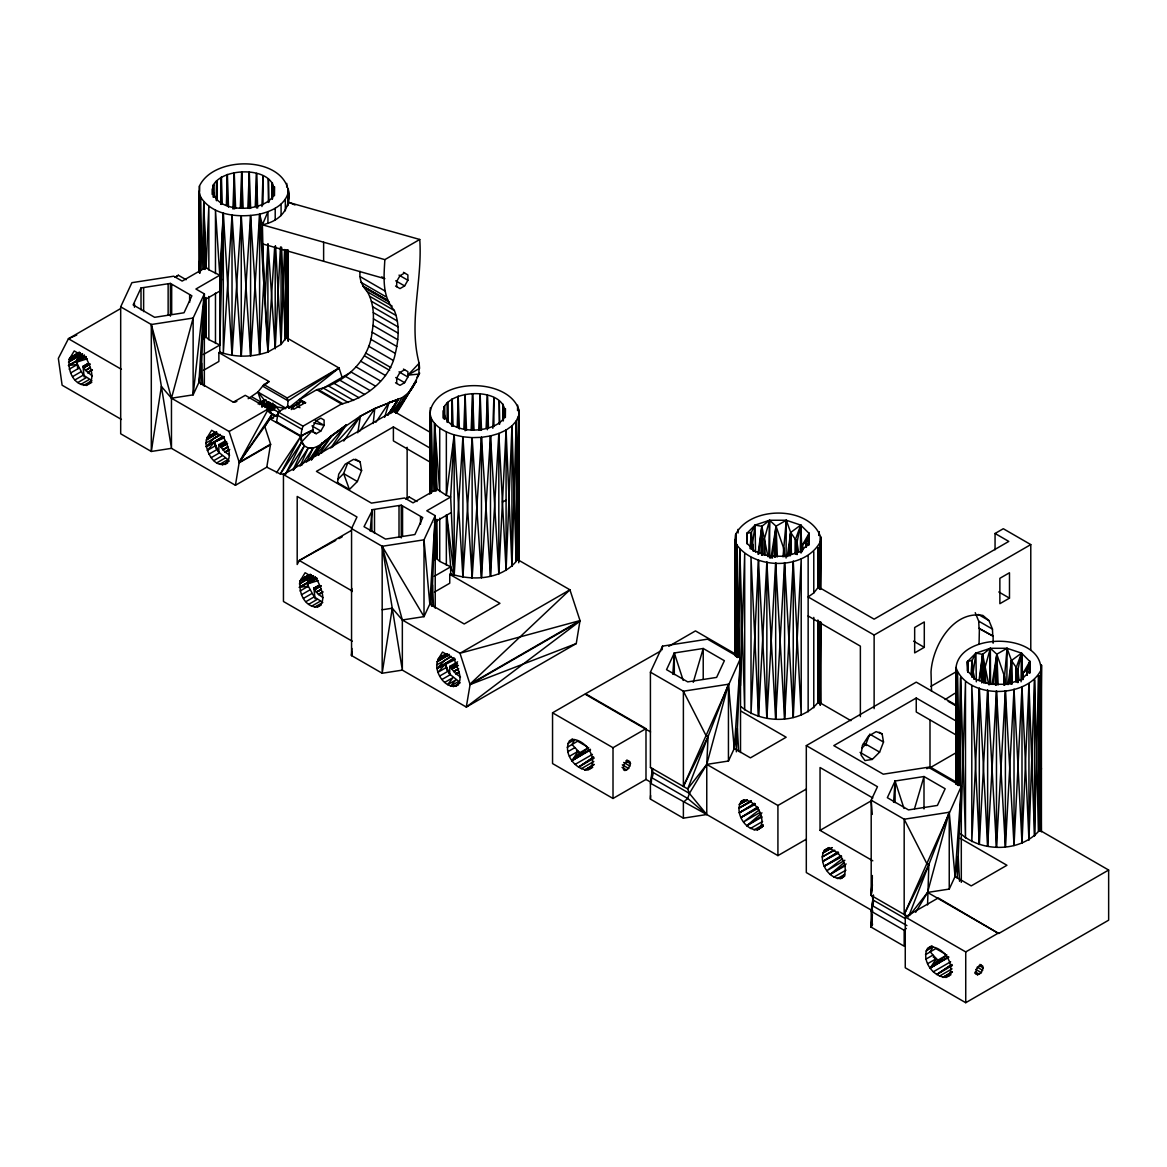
<?xml version="1.0" encoding="UTF-8"?>
<svg xmlns="http://www.w3.org/2000/svg" width="1167" height="1167" viewBox="0 0 1167 1167"><rect width="100%" height="100%" fill="white"/><g stroke="black" fill="none" stroke-linecap="round" stroke-linejoin="round"><path stroke-width="1.5" d="M141.017 287.943L133.155 304.908L154.642 317.322L184.021 312.771L191.884 295.82L170.382 283.406L141.017 287.943L141.017 309.795M288.132 341.056L287.738 250.059M371.894 511.234L371.894 509.731L401.258 505.18L422.76 517.594L414.898 534.544L385.518 539.096L364.031 526.682L371.894 511.234L370.172 531.145M1029.878 671.113L1029.878 661.47L1021.519 653.126L1007.063 648.298L990.345 648.298L975.904 653.112L967.545 661.47L967.545 671.113L975.904 679.457L990.36 684.285L1007.063 684.285L1021.519 679.457L1029.878 671.113L1029.746 673.213L1029.878 661.47L1023.182 672.965L1022.773 679.763L1021.519 653.126L1011.468 660.522L1008.025 684.65M518.731 562.8L519.111 410.507C509.454 376.956 435.233 376.897 429.835 413.206L429.835 494.137M735.341 654.454L735.691 534.384C750.06 505.719 809.562 505.399 820.62 536.951L820.62 589.423M820.328 704.372L820.197 623.382M820.255 704.649L820.43 622.624M820.503 587.993L820.62 536.951L818.446 587.03L813.778 592.938L808.148 596.95L874.127 635.038L1030.782 544.595L1030.782 649.771M956.123 784.297L956.356 703.643M1041.11 830.641L1040.935 670.15C1041.883 632.237 959.974 631.887 956.006 667.582L956.006 783.786M1041.037 830.86L1041.416 665L1040.38 812.29M1040.38 679.544L1041.314 831.779M198.959 272.363L199.455 186.049C215.209 152.366 297.031 156.232 288.234 203.233L288.234 188.733C291.342 208.032 281.087 220.884 262.4 224.808L263.771 283.085L265.172 297.935L267.856 244.02L267.943 352.011C252.524 357.306 235.165 357.685 219.79 352.04L218.871 352.58L218.871 361.464L203.569 370.304M430.331 407.823L430.39 411.382M960.616 833.632C981.418 852.26 1019.52 852.406 1038.63 831.283L1038.936 752.54M288.161 203.204L288.234 188.733L287.738 205.567L288.234 188.733L288.132 203.248M287.986 286.63L287.899 302.909L287.797 250.103M809.096 543.063L800.737 551.422L786.281 556.236L769.564 556.236L755.107 551.422L746.763 543.063L746.763 533.421L751.315 532.415L751.212 548.636L751.315 532.415L755.107 525.077L769.564 520.249L786.281 520.249L800.737 525.077L809.096 533.421L809.096 543.063L807.564 545.704M786.062 558.03L786.281 520.249L776.04 526.157L770.949 558.118M820.299 588.81L820.62 536.951L820.27 587.249L819.832 564.011M967.545 671.113L967.545 661.47L972.096 660.449L971.994 676.685L972.096 660.449L975.904 653.112L982.629 654.381L990.345 648.298L996.822 654.206L1004.306 675.897L1005.56 684.577M1006.858 684.27L1007.063 648.298L996.822 654.206L992.023 684.387M213.532 184.678L213.444 197.296L213.532 184.678C224.735 165.714 280.036 166.604 273.661 195.487C262.473 214.451 207.157 213.546 213.532 184.678L213.751 197.223M287.666 261.32L287.753 250.424M444.321 419.07L444.408 406.452C455.611 387.488 510.913 388.392 504.538 417.261C493.349 436.225 438.033 435.32 444.408 406.452L444.627 418.997M518.731 459.506L519.111 410.507L516.208 561.385C500.628 579.78 472.139 581.078 450.666 573.814L449.747 574.354L449.747 583.237L434.445 592.077M761.613 555.2L761.832 526.332L769.564 520.249L776.04 526.157L783.524 547.848L784.764 556.542M819.817 651.915L820.022 623.178M982.41 681.44L982.629 654.381L988.741 684.723M1039.637 831.24L1040.935 670.15C1026.581 698.814 967.064 699.135 956.006 667.582L956.356 779.016M1040.089 750.045L1040.512 722.636L1040.512 825.784L1038.63 831.283L1034.56 679.734L1028.944 839.89L1022 686.984L1014.021 845.477L1005.4 690.674L996.472 847.082L987.632 690.135L979.303 844.427L971.805 685.467L971.805 841.611L979.303 688.282L987.632 846.279L996.472 690.937L1005.4 846.819L1014.021 689.332L1022 843.128L1028.944 683.745L1034.56 835.878L1038.63 675.139L1040.556 831.21M1040.789 830.816L1040.716 765.596M735.589 656.117L736.625 544.639L735.225 539.533L735.691 534.384L735.808 541.576M796.973 554.398L797.09 541.867L800.737 525.077L790.686 532.473L787.244 556.601M956.371 784.151L957.407 672.673L959.653 785.347M1017.755 682.447L1017.887 669.902L1021.519 653.126L1021.811 679.354M199.586 273.107L200.418 196.756L198.959 191.432L199.003 206.019M430.492 493.116L431.294 418.545L429.835 413.206L430.04 469.717M808.964 545.164L809.096 533.421L802.4 544.931L801.992 551.728L800.737 525.077L795.456 539.475L795.179 553.917M819.642 589.32L820.153 542.115C804.661 570.211 754.772 569.992 736.625 544.639L736.625 657.211M1041.052 823.581L1040.935 670.15L1039.228 829.956L1108.65 870.042L1108.65 920.179L965.736 1002.701L905.256 967.779L905.256 916.999L938.239 897.963L998.719 933.512L1108.65 870.042M274.464 195.75L274.566 186.808M287.418 250.117L286.28 337.555L281.087 344.411L267.943 352.011L259.614 214.174C270.89 211.402 283.639 205.946 287.738 194.116M505.34 417.538L505.442 408.581M737.996 529.395L738.098 533.013M216.333 200.476L216.654 180.681L217.15 200.447M447.209 422.25L447.53 402.455L448.026 422.235M800.329 551.962L800.737 525.077L801.043 553.07M806.193 546.9L806.28 541.488L809.096 533.421L808.877 544.245M819.161 535.449L819.219 531.86L819.292 535.434M741.045 706.677C762.139 724.196 800.898 724.401 818.446 701.921L819.307 622.011M1021.081 681.805L1021.519 653.126L1016.238 667.509L1015.976 681.966M1026.975 674.949L1027.062 669.522L1029.878 661.47L1029.659 672.28M1040.089 775.121L1039.228 829.956L1038.63 675.139L1038.63 831.283M204.458 300.24L203.831 338.445L203.773 300.182M286.703 187.041L286.776 183.394M434.707 560.218L435.364 520.19M517.55 410.624L517.652 405.182M751.008 548.811L751.315 532.415L753.167 551.072M971.79 676.86L972.096 660.449L973.949 679.106M271.969 198.769L272.305 182.621L272.495 198.842M281.597 247.302L285.332 339.612L287.213 249.767M502.846 420.558L503.181 404.395L503.371 420.616M737.544 657.532L739.82 549.453L744.692 709.93L744.692 553.785L740.462 685.715M790.205 555.798L790.686 532.473L786.281 520.249L782.999 556.878M808.862 544.128L809.096 533.421L806.353 544.42L806.28 541.488L802.4 544.931L802.4 550.386M958.326 785.581L960.616 677.487L965.488 837.964L965.488 681.82L961.01 820.984M1010.987 683.847L1011.468 660.522L1007.063 648.298L1003.795 684.927M1029.644 672.163L1029.878 661.47L1027.15 672.455L1027.062 669.522L1023.182 672.965L1023.182 678.421M768.747 556.586L769.564 520.249L764.385 538.95L764.589 555.142M819.963 704.547L820.576 622.142M989.543 684.635L990.345 648.298L985.167 666.999L985.371 683.176M220.694 204.152L221.336 177.224L222.197 204.298M451.571 425.926L452.212 399.012L453.073 426.086M219.79 352.04L219.79 275.222L208.849 269.796L206.048 267.301L203.773 201.803L202.095 269.417L200.418 196.756C212.525 215.953 239.25 217.952 259.614 214.174L262.4 224.808L384.847 259.628L419.755 239.483C422.644 280.78 408.275 322.209 419.128 363.258L407.881 375.147L418.895 374.067L419.128 363.258L419.58 368.334L407.881 375.147M203.379 354.535L219.79 345.053L223.305 213.08L232.029 355.293L241.263 215.851L250.584 355.847L259.614 214.174L262.4 243.859L267.943 352.011L274.639 247.667M818.928 588.299L820.153 542.115L820.255 588.795M506.084 570.386L506.084 430.098L498.82 433.497L506.084 570.386L511.963 425.911L516.208 561.385L517.156 559.329L517.419 488.637L516.208 421.112L511.963 425.911L506.084 430.098L511.963 566.199L516.208 421.112L518.615 415.89L519.009 561.021M775.165 557.097L776.04 526.157L772.408 558.118M995.947 685.131L996.822 654.206L993.394 684.387M226.354 205.494L227.317 174.525L228.513 207.172M457.231 427.268L458.193 396.299L459.39 428.945M761.03 553.1L761.832 526.332L755.107 525.077L746.763 533.421L746.763 543.063M981.753 682.928L982.629 654.381L978.996 680.507M261.948 206.53L263.013 175.765L263.013 204.779M492.824 428.304L493.889 397.553L493.889 426.568M232.919 208.995L234.231 172.716L235.646 208.499M463.868 428.96L465.108 394.504L466.523 430.287M275.616 246.106L281.087 344.411L284.602 249.519M200.812 384.497L204.342 293.894L195.91 289.022L219.79 275.222L223.305 213.08L223.305 353.353L232.029 215.005L241.263 356.139L250.584 215.574L259.614 354.447L263.771 283.085M240.285 208.018L241.7 171.928L243.13 207.916M255.267 206.238L256.521 173.504L257.688 208.047M431.688 606.286L435.218 515.668L426.786 510.796L450.666 497.011L454.182 434.853C445.152 431.98 435.875 427.268 431.294 418.545L431.294 493.233M471.162 429.792L472.577 393.717L474.006 429.689M486.143 428.012L487.398 395.277L488.492 427.997M247.842 208.076L249.271 172.205L250.642 208.382M478.718 429.85L480.148 393.979L481.519 430.156M789.753 555.725L790.686 532.473L797.09 541.867L798.199 552.385M1010.549 683.76L1011.468 660.522L1017.887 669.902L1018.995 680.419M808.629 544.347L809.096 533.421M1029.411 672.382L1029.878 661.47M518.615 560.977L518.615 415.89L517.156 559.329L569.934 589.802L580.014 620.581L576.25 643.586L466.304 707.056L402.338 670.121L382.178 673.242L351.559 655.562L351.865 648.444M736.348 751.84L740.52 658.217L707.538 639.166L662.491 646.139L650.413 672.163L650.413 767.405L687.684 788.921L689.42 793.414L706.764 814.522L777.922 855.615L806.193 839.292M957.217 878.08L961.302 786.252L928.334 767.215L883.273 774.188L833.792 745.625L916.255 698.012L956.196 721.075M203.379 300.575L219.79 291.094L223.305 213.08M774.64 557.038L776.04 526.157L777.368 556.878M995.436 685.087L996.822 654.206L998.15 684.912M652.193 770.497L650.413 783.217L650.413 799.103L683.381 818.155L706.764 814.522L706.764 764.385L708.063 736.581L705.918 735.341L683.381 691.2L650.413 672.163M927.561 904.965L928.844 864.616L926.7 863.376L904.177 819.234L871.195 800.197L877.467 786.704L806.309 745.625L806.309 872.566L872.828 910.975M758.506 560.233L751.008 713.577L751.008 557.432L758.506 716.378L766.85 562.086L775.676 719.047L784.603 562.625L793.239 717.442L801.204 558.949L801.204 715.094L793.239 561.298L784.603 718.77L775.676 562.902L766.85 718.23L758.506 560.233L758.506 716.378M498.82 573.785L498.82 433.497L490.49 435.947L498.82 573.785L506.084 430.098M268.06 243.991L275.208 348.612L280.445 247.098M650.413 799.103L650.602 795.515M651.274 782.969L652.032 771.825L651.565 768.061L650.413 767.405M872.347 875.513L871.195 895.439L906.905 916.051M490.49 576.235L490.49 435.947L481.46 437.348L490.49 576.235L498.82 433.497M352.274 641.223L283.45 601.486L283.45 474.531L356.971 516.981L351.559 528.607L382.178 546.287L424.015 616.628L429.821 604.112L435.218 515.668L424.015 539.825L424.015 616.628L402.338 619.983L392.258 608.211L382.178 609.772M299.525 399.639L305.594 402.775L299.525 399.639L316.753 389.69C343.813 383.491 369.326 360.997 372.083 332.187C374.33 318.737 374.344 303.989 367.401 291.823C362.324 286.192 358.94 279.278 360.107 271.371M301.597 465.385L313.135 448.07L308.263 448.011L304.339 445.882C300.05 440.236 300.561 432.476 303.012 426.174L341.479 403.972C365.986 398.21 390.347 379.085 395.321 353.426C398.676 339.437 399.843 324.178 394.388 310.553C381.901 296.389 383.826 277.688 384.847 259.628M446.786 514.807L454.182 575.127L462.905 436.779L454.182 434.853L446.348 495.392L450.666 497.011L454.182 575.127L450.666 566.826L446.625 514.837M481.46 577.621L481.46 437.348L472.139 437.64L462.905 577.067L462.905 436.779L472.139 437.64L481.46 577.621L490.49 435.947M462.905 436.779L472.139 577.913L481.46 437.348M872.376 877.555L871.195 895.439L872.347 896.11L872.814 899.859L871.195 927.152L904.177 946.189L904.177 930.289L906.321 928.392M741.045 711.184L786.164 737.238L750.439 757.864L734.262 748.514L740.52 658.217L683.381 786.441L683.381 691.2L728.441 684.227L734.262 748.514L728.441 761.03L706.764 764.385L687.684 788.921L728.441 684.227L728.441 761.03M909.531 915.599L927.561 892.434L949.238 889.079L955.044 876.563L961.302 786.252L904.177 914.476L908.466 916.956M672.805 674.322L674.307 652.966L703.22 648.487L724.371 660.712L716.626 677.4L687.713 681.878L666.547 669.654L674.307 652.966L683.191 680.405M893.586 802.356L895.089 781L924.001 776.536L945.153 788.746L937.407 805.434L908.495 809.913L887.343 797.703L895.089 781L903.987 808.439M750.045 548.621L751.315 532.415M970.973 674.862L972.096 660.449M652.236 775.982L652.791 768.878M351.559 528.607L351.559 655.562L351.85 651.959M662.185 649.698L662.491 646.139M351.559 655.562L351.865 652.032M872.274 914.68L871.195 927.152L872.595 924.147M873.047 905.767L873.514 900.428M351.559 592.092L351.88 588.489M820.27 695.532L820.503 621.865M1041.052 720.433L1041.285 717.851M820.153 645.249L819.92 637.547M1040.935 773.298L1041.416 768.134M788.513 555.755L790.686 532.473L791.459 554.092M905.534 918.75L872.814 899.859L873.149 896.256M872.814 899.859L873.149 896.329M1009.295 683.789L1011.468 660.522L1012.3 683.935M287.461 407.371L288.103 400.821L287.17 397.976L263.902 384.556L257.907 392.039L248.177 398.691M652.674 776.128L653.024 772.598M872.42 914.782L871.195 927.152L871.195 911.252L873.441 894.972L872.347 905.636L906.905 925.577M373.192 423.519L374.782 408.552L402.294 397.582L392.345 412.505M758.696 554.237L761.832 526.332L767.959 556.688M872.405 884.717L871.195 895.439L871.195 800.197L872.289 814.42M979.682 680.536L982.629 654.381L983.839 683.162M205.8 443.11L207.245 437.435L211.65 430.287L223.335 437.042C242.109 469.382 210.833 475.232 205.8 443.11L220.286 434.751M458.558 684.737C443.095 693.534 425.707 658.932 445.984 654.308M276.448 422.483L278.286 411.907L288.38 406.072L293.88 409.238L305.025 402.805M757.966 554.208L761.832 526.332L763.058 555.127M337.482 482.934L338.707 474.225L345.184 464.189L353.645 459.317L360.122 461.855L361.595 470.622L357.365 481.519L349.414 489.454L337.205 482.409M449.747 574.354L499.957 603.339L464.218 623.98L429.821 604.112L432.519 584.959L433.541 606.577M219.79 291.094L221.555 279.059M592.734 767.332L588.11 770.001C574.981 769.957 562.64 752.803 569.423 740.826L572.311 739.149M950.974 974.708L946.32 977.392C933.192 977.348 920.865 960.193 927.634 948.217L931.981 945.708M761.788 827.286L757.31 829.868C744.736 830.029 734.554 812.407 740.987 801.598L744.123 799.789M357.788 432.797L360.413 416.123L374.782 408.552L398.326 399.143L390.755 413.556M392.258 608.211L382.178 673.242L382.178 546.287L424.015 539.825L429.821 604.112M734.262 748.514L737.384 728.441L738.667 751.475M960.281 838.329L1006.946 865.272L971.221 885.899L955.044 876.563L958.18 856.476L959.551 881.289M235.428 485.282L239.206 462.278L229.126 431.498L171.461 398.21L161.382 386.437L151.302 451.469L171.461 448.347L235.428 485.282L266.791 467.179L270.569 444.175L264.865 426.757L271.926 414.373L268.527 408.742L245.26 395.321L233.342 402.192L198.944 382.338L204.342 293.894L193.138 318.037L171.461 398.21L171.461 448.347L151.302 324.514L120.682 306.833L131.9 282.677L173.723 276.214L182.169 281.087L206.048 267.301L208.849 206.326L208.849 269.796M850.918 720.666L818.446 701.921L819.307 647.087L819.774 703.161M628.605 761.015L624.899 763.16L623.543 765.508L623.543 769.797L624.899 770.585L628.605 768.44L630.472 763.656L629.961 761.803L626.825 759.98M974.868 973.205L977.61 974.795L981.33 972.651L983.183 967.866L982.687 966.013L979.93 964.423M79.969 352.974L69.203 359.261C65.994 391.995 106.737 395.613 85.906 357.7L74.221 350.946L69.203 359.261L80.129 353.207M310.845 574.747L300.079 581.049C296.87 613.784 337.613 617.387 316.782 579.474L305.098 572.734L300.079 581.049L311.005 574.981M683.381 818.155L683.381 802.254L687.684 798.447L689.42 793.414L706.764 764.385L728.441 684.227M915.687 912.288L927.561 892.434L949.238 812.261L904.177 819.234L904.177 914.476L928.844 864.616M384.643 417.261L389.049 402.484L398.253 399.537L388.188 414.635M693.242 682.33L703.22 648.487L703.22 679.106M914.534 808.673L924.001 776.536L924.001 808.95M862.194 747.843L865.87 744.181L869.765 734.131L883.507 742.066L879.612 752.117L872.274 759.425L864.951 760.578L861.042 755.034L862.398 745.377L868.379 736.129L876.169 731.636L882.15 733.97L883.507 742.066M909.122 915.264L949.238 812.261L955.044 876.563M262.4 224.808L267.943 211.723L267.943 223.189M300.007 466.202L308.263 448.011M293.034 469.936L304.339 445.882C296.053 435.918 303.551 434.591 312.931 429.967L301.917 441.607L280.343 474.006L266.791 467.179M306.542 462.103L313.077 448.157L318.518 445.94L346.03 425.153L330.815 448.011M683.381 786.441L708.063 736.581M396.955 410.624L395.817 412.928L416.415 381.113L397.539 409.471L400.31 404.861M276.491 472.766L300.619 436.56L280.343 474.006L285.521 474.138L301.859 441.695M925.46 954.694L930.274 951.907L932.856 946.991L926.014 950.945M320.837 431.031L324.105 425.357L324.105 420.018L320.837 418.136L316.199 420.806L312.931 426.48L312.931 431.819L316.199 433.701L320.837 431.031L311.954 425.911M395.555 286.032L399.989 288.599L404.613 285.93L407.881 280.255L407.881 274.916L403.446 272.349M395.555 382.776L399.989 385.343L404.613 382.674L407.881 376.999L407.881 371.66L403.446 369.093M395.35 412.243L416.415 381.113M759.892 828.38C766.311 817.571 756.143 799.949 743.569 800.11M829.051 847.578L824.34 850.291C817.921 861.1 828.089 878.722 840.663 878.561L843.653 876.84M843.245 877.073C849.678 866.264 839.496 848.642 826.922 848.803M590.633 768.542C597.416 756.566 585.061 739.411 571.947 739.367M948.844 975.933C955.627 963.957 943.286 946.802 930.157 946.758M402.163 401.784L404.949 397.188M416.984 377.233C429.12 356.898 395.919 417.626 395.817 412.928L414.431 384.556M262.298 405.635L268.585 401.988L262.225 405.708L264.486 402.032L258.768 403.49M438.281 659.078L442.526 652.076L454.211 658.815C456.107 666.634 465.268 679.909 455.816 686.313M269.781 412.637L276.098 416.167L268.322 411.645L274.099 409.69L275.937 406.656L285.667 408.669M311.487 459.769L322.486 442.92M318.46 446.027L308.584 460.877M930.274 951.907L936.313 958.676L930.157 968.056L948.786 957.305M387.896 414.985L398.268 399.231L387.838 414.898M285.521 474.138L304.339 445.882M293.486 470.199L308.205 448.113L313.077 448.157M311.997 458.675L322.428 443.022L311.501 459.842M318.606 455.334L331.778 435.554L346.03 425.153M343.784 441.082L360.34 416.225L374.724 408.654L359.553 431.411M375.876 422.279L388.99 402.586L398.195 399.625M395.19 412.228L407.691 393.483L402.236 397.67M309.897 459.871L322.428 443.022M393.79 411.601L412.549 387.809M315.207 456.239L331.705 435.656L360.413 416.123M454.605 658.553L445.356 663.906L438.121 672.207L446.377 667.451L445.356 663.906L454.692 658.465L437.056 668.458L444.933 660.128L451.002 656.233M321.421 453.219L345.972 425.24M332.435 447.019L360.34 416.225M291.283 409.573L296.754 403.519L301.422 400.821M337.949 479.258L343.623 473.583L347.854 462.686L361.595 470.622M762.022 816.958L746.822 825.725L761.963 812.83M845.375 865.651L830.189 874.433L843.945 862.705M288.687 407.896L339.057 368.028L342.339 378.05M218.871 352.58L269.081 381.565L262.969 386.321L288.103 400.821L339.057 368.028L286.28 337.555L285.784 249.665M258.155 404.015L264.267 399.916L275.937 406.656L280.211 411.455M759.104 810.058L743.569 821.933L759.994 812.451M842.457 858.752L826.922 870.64L844.85 860.283M175.371 277.308L178.376 275.252L186.136 279.73M763.306 825.74L757.31 829.868L763.087 826.076M843.668 876.505L840.663 878.561L844.996 875.717M594.163 758.112L578.657 767.069L593.347 757.193M952.374 965.488L936.868 974.445L951.557 964.569M578.657 767.069L593.697 757.12M936.868 974.445L951.907 964.511M746.822 825.725L761.351 816.2M830.189 874.433L846.163 863.945M592.792 765.508L584.93 770.045L593.872 764.254M951.003 972.884L943.14 977.421L952.082 971.644M220.125 434.46L214.057 438.34L206.18 446.669L223.831 436.735M945.08 699.558L954.781 693.358M758.098 808.308L740.987 817.469L757.529 807.039M841.465 857.016L824.34 866.162L840.882 855.747M92.208 375.862L85.556 370.391L90.165 367.532L85.556 370.391L82.988 366.453L87.7 363.725L82.988 366.453L84.199 377.029M218.856 452.548L218.856 444.612L222.985 449.733L227.594 446.873M315.075 598.817L313.865 588.226L318.62 585.571L313.865 588.226L316.432 592.18L321.042 589.306M449.733 674.322L449.733 666.386L453.861 671.521L458.471 668.647M755.268 804.34L739.324 812.743L754.524 803.304M838.635 853.048L822.691 861.436L837.877 851.998M92.324 370.158L87.656 372.681L92.251 369.837M227.696 447.019L222.985 449.733L225.085 452.023L228.149 450.126M323.084 597.635L318.533 594.455L321.596 592.573L318.533 594.455L316.432 592.18L321.144 589.452M458.573 668.793L453.861 671.521L455.961 673.811L459.025 671.915M948.479 956.736L930.157 968.056L937.947 960.12L946.875 954.971L930.157 968.056L948.508 956.867M79.21 352.201L69.947 357.919L79.371 352.682M215.093 432.505L207.376 437.26L215.224 432.738M261.393 403.942L264.486 402.032L259.672 404.599M223.072 436.298L206.18 446.669L223.451 436.691M308.54 574.937L300.823 579.693L308.671 575.171M453.948 658.071L437.056 668.458L455.218 659.559M267.053 409.427L274.653 404.774M751.388 801.496L738.755 808.235L751.037 800.766M220.242 434.591L214.057 438.34L220.388 434.97M271.269 403.665L265.084 407.414L272.947 403.155M227.536 443.664L221.132 447.107L227.346 443.358M458.412 665.438L452.008 668.881L456.662 666.065M409.252 497.025L406.131 498.907L409.252 497.025L417.013 501.504M82.303 353.834L68.474 362.12L82.609 353.966M313.179 575.608L299.35 583.908L313.485 575.739M82.857 355.468L76.716 359.815L84.505 355.322M88.502 365.183L83.703 367.751L89.932 364.031M313.69 577.184L307.592 581.604L315.382 577.096L307.592 581.604L313.733 577.184M320.983 586.097L314.579 589.539L320.808 585.819M216.974 433.541L206.18 439.959L217.179 433.613M269.387 402.382L261.685 406.962L269.46 402.615M449.383 654.41L437.056 661.747L448.055 655.402M86.066 356.606L68.474 365.504L77.445 364.44L83.338 375.088L91.916 380.661L83.674 385.416M316.943 578.38L299.35 587.293L308.321 586.213L314.215 596.862L322.792 602.435L314.55 607.205M747.143 800.154L739.324 804.413L747.084 799.803M831.983 847.578L822.691 853.106L832.115 847.665M84.505 355.249L76.716 359.815L82.945 355.439M584.93 770.045L594.149 764.633M943.14 977.421L952.374 972.023M79.444 352.565L70.02 358.021L79.371 352.492M276.083 406.408L268.381 410.872L276.36 406.306M310.32 574.339L300.896 579.795L310.247 574.456M288.059 202.241L419.755 239.483M120.259 308.803L68.43 338.722L58.35 358.386L62.114 385.212L121.412 419.449M175.225 277.06L178.376 275.252M69.203 359.261L80.202 352.915M84.184 356.446L68.474 365.504L83.922 356.81M86.314 356.621L76.964 362.018L77.737 368.816M69.203 369.195L77.445 364.44L76.964 362.018L87.277 358.78M70.618 372.988L78.86 368.218M83.703 367.751L89.976 364.133M72.617 376.605L80.859 371.835M75.082 379.844L83.338 375.088M87.656 372.681L92.368 369.968M77.883 382.499L86.125 377.729M80.8 384.395L89.042 379.64M86.314 385.504L91.814 382.338M203.073 338.838L206.048 337.117L206.048 297.556M404.613 273.02L399.989 275.689L396.707 281.364L396.707 286.703M263.902 384.556L269.081 381.565M262.356 405.547L268.643 401.915M216.668 431.994L207.245 437.435L216.581 432.213M264.296 406.408L270.569 402.79M267.01 407.779L273.238 404.176M229.126 431.498L268.527 408.742L239.206 462.278L270.569 444.175M287.17 397.976L339.057 368.028M269.008 410.405L275.281 406.772M268.993 410.653L275.222 407.05M224.341 437.785L214.48 442.118L215.501 445.677L207.245 450.433L214.48 442.118L223.816 436.691L214.48 442.118L214.888 445.677M218.856 444.612L225.143 440.98M208.981 454.167L217.222 449.412L215.501 445.677M221.132 447.107L227.405 443.475M278.111 414.285L270.073 418.924L239.206 462.278L271.926 414.373L276.243 416.386M321.64 389.151L351.194 372.098M211.227 457.624L219.484 452.869L227.915 459.594L219.673 464.364M229.636 455.203L225.085 452.023L228.221 450.214M213.882 460.6L222.124 455.83M216.756 462.891L224.998 458.135M222.459 464.933L229.33 460.965M224.939 464.539L227.682 462.949M239.206 462.788L270.569 444.685M404.613 369.764L399.989 372.433L396.707 378.108L396.707 383.447M283.45 474.531L393.396 411.061L429.266 431.775M430.477 448.332L393.396 426.932L316.432 471.366L371.442 503.123L404.599 497.988L413.045 502.86L436.925 489.075L434.649 423.577L432.972 491.19L431.294 418.545M351.136 530.577L299.306 560.496L297.191 564.507L297.191 496.442L352.244 528.228M300.079 581.049L311.078 574.704M315.061 578.219L299.35 587.293L316.345 577.709M317.191 578.394L307.84 583.792L308.234 587.191M300.079 590.983L308.321 586.213L307.84 583.792L318.153 580.568M301.494 594.762L309.736 590.006M314.579 589.539L320.852 585.907M434.255 522.364L450.666 512.882M303.493 598.379L311.735 593.624M305.958 601.618L314.215 596.862M308.759 604.273L317.001 599.517M311.677 606.169L319.918 601.413M317.191 607.292L321.319 604.9M434.255 576.308L450.666 566.826L450.666 573.814M447.545 653.783L438.121 659.224L447.457 654.001M436.677 664.884L451.264 656.744M449.733 666.386L457.595 661.849M457.362 663.542L451.089 667.159L457.435 663.658M439.857 675.941L448.099 671.185L446.377 667.451M452.008 668.881L456.72 666.153M442.103 679.398L450.36 674.643L458.791 681.382L450.55 686.138L455.874 679.909L447.632 684.664L453 677.619L444.758 682.374M460.513 676.991L455.961 673.811L459.098 671.988M453.336 686.707L460.206 682.739M552.545 712.804L585.528 693.752L645.993 728.66L645.993 779.439L613.011 798.476L552.545 763.568L552.545 712.804L613.011 747.711L645.993 728.66M585.528 693.752L660.916 650.865M668.764 646.328L695.474 630.909L736.479 654.599M567.804 743.554L574.645 739.601L572.063 744.531L579.722 752.744L588.664 747.58L571.947 760.68L578.103 751.3L569.423 756.304M567.25 747.303L577.621 741.205L587.089 746.676M567.804 751.708L574.645 747.755M590.575 749.929L571.947 760.68L579.722 752.744L576.571 750.921M575.127 764.385L592.428 754.393M581.399 768.645L593.813 761.482M995.057 549.759L995.057 533.479L1003.299 528.724L1030.782 544.595M924.293 647.335L914.665 652.893L914.665 627.51L924.293 621.953L924.293 647.335L913.601 641.164M1009.484 598.146L999.871 603.689L999.871 578.307L1009.484 572.764L1009.484 598.146L998.792 591.961M975.233 612.675L978.705 621.15L979.055 628.415L993.132 636.161L993.132 643.207M979.055 644.286L979.39 628.211M979.055 628.415L993.132 636.161M806.309 745.625L916.255 682.141L955.685 704.912M930.945 686.342L955.992 671.871M739.324 804.413L747.186 799.876M738.755 808.235L751.315 800.985M739.324 812.743L755.034 803.669M740.987 817.469L758.258 807.491M706.764 764.385L777.922 805.478L806.309 789.082M750.439 828.482L762.591 821.466M754.042 829.897L763.16 824.631M872.814 797.98L820.051 767.521L820.051 830.364L871.88 800.445M926.846 768.703L929.997 766.894L956.284 782.065M930.274 767.653L956.969 752.234M833.107 850.597L822.122 856.943L834.741 850.203M822.691 861.436L838.387 852.377M824.34 866.162L841.626 856.184M833.792 877.176L845.944 870.159M837.41 878.591L844.996 874.214M929.88 952.039L935.832 948.596L945.299 954.052M926.014 959.084L932.856 955.131M927.634 963.694L936.313 958.676L937.947 960.12L934.782 958.297M905.256 916.999L965.736 951.922L998.719 932.871M933.337 971.775L950.638 961.783M939.61 976.035L952.024 968.873M740.987 801.598L744.079 799.862M824.34 850.291L828.978 847.694M335.775 540.379L299.306 560.496L352.288 591.086M338.955 538.629L342.121 536.878M267.272 409.734L275.149 405.445M225.085 452.023L229.753 449.499M318.533 594.455L323.201 591.932M455.961 673.811L459.069 672.119M85.556 370.391L90.224 367.882M222.985 449.733L227.638 447.224M316.432 592.18L321.1 589.671M453.861 671.521L458.514 669.012M251.926 396.882L261.248 402.265L266.061 399.829M312.931 429.967L301.071 435.991L276.346 421.725M298.84 403.592L295.645 405.182L299.934 407.662M288.905 408.217L300.123 402.688M301.582 401.229L296.754 403.519L299.89 405.328M502.452 501.941L506.084 500.235M76.759 335.031L68.43 338.722L121.412 369.312M576.25 643.586L470.082 684.577L466.304 707.056L580.014 621.107L470.082 684.577L459.988 653.272L402.338 619.983L382.178 546.287L402.338 670.121L402.338 619.983M82.988 366.453L88.006 364.702M313.865 588.226L318.883 586.49M236.522 401.142L233.342 402.192L236.741 401.477M981.33 965.226L977.61 967.37L976.254 969.719L976.254 974.007M273.501 418.092L270.073 418.924L301.115 436.721M151.302 324.514L193.138 318.037L193.138 394.854L171.461 398.21L151.302 324.514L151.302 451.469L120.682 433.788L120.682 306.833M313.719 422.848L324.105 425.357L315.236 420.237M262.4 243.859L384.847 278.68L381.755 276.885M206.048 337.117L208.849 339.612L219.79 345.053M436.925 519.33L436.925 558.891L439.726 561.385L450.666 566.826M288.307 202.095L294.974 204.969M933.177 957.042L936.313 958.676M270.584 413.016L276.273 416.24M995.057 533.479L1008.799 541.415L874.127 619.166L818.446 587.03L817.834 547.09L817.834 588.343M399.012 275.135L407.881 280.255M978.282 614.44L988.974 620.611L992.461 629.086L992.796 636.351M395.73 280.809L404.613 285.93M978.705 621.15L992.461 629.086M360.107 276.608L384.847 290.889M360.968 282.341L385.693 296.622M363.36 286.367L388.086 300.648L363.273 286.484M364.658 287.913L389.399 302.195M367.401 291.823L392.127 306.09M369.647 296.287L394.388 310.553M371.398 301.276L396.138 315.542M372.623 306.731L397.349 321.013M373.294 312.625L398.035 326.906M373.44 318.868L398.166 333.149M373.032 325.418L397.757 339.699M372.083 332.187L396.809 346.468M370.595 339.145L395.321 353.426M368.597 346.191L393.323 360.472M399.012 371.865L407.881 376.999M366.088 353.265L390.828 367.547M364.892 356.081L389.632 370.362M395.73 377.539L404.613 382.674M808.148 615.986L860.371 646.139L860.371 716.669M360.763 361.23L385.489 375.511M948.144 701.323L955.773 705.729M355.76 366.73L380.5 380.996M350.567 371.733L375.293 386.014M345.228 376.226L369.954 390.507M956.196 735.035L916.255 711.987L916.255 698.012M339.787 380.165L364.512 394.446M334.302 383.476L359.042 397.757M328.846 386.16L353.572 400.441M323.449 388.173L348.174 402.455M318.168 389.515L342.894 403.797M316.753 389.69L341.479 403.972M430.477 462.307L393.396 440.893L393.396 426.932M879.101 732.205L882.15 733.97M261.248 402.265L257.907 392.039L285.755 408.114M865.87 744.181L879.612 752.117M863.434 743.758L866.483 745.523M311.764 431.148L316.199 433.701M274.099 409.69L303.012 426.174M355.541 459.214L360.122 461.855M277.192 415L301.917 429.281M860.064 752.379L872.274 759.425M357.365 481.519L343.623 473.583L349.414 489.454M585.528 694.394L644.447 728.412M645.993 729.302L650.573 731.942M820.051 830.364L872.814 860.823M927.561 892.434L997.158 932.623M652.032 771.825L689.42 793.414M625.76 760.928L630.472 763.656M979.055 965.488L983.183 967.866M651.565 777.587L687.684 798.447L706.764 814.522L650.413 783.217M623.689 762.459L629.961 766.092M977.187 967.122L982.687 970.302M622.317 764.808L628.605 768.44M975.831 969.471L981.33 972.651M645.993 779.439L650.573 782.08M622.04 767.361L626.752 770.089M871.195 911.252L904.177 930.289M975.349 971.921L979.478 974.299M988.974 620.611L982.862 615.432C952.885 610.181 932.448 646.372 931.018 672.017L931.529 691.316M436.925 489.075L446.348 495.392L446.348 431.921M975.189 972.344L977.61 974.795M300.094 399.61L303.026 403.169M257.907 392.039L264.267 399.916M448.099 671.185L450.36 674.643M217.222 449.412L219.484 452.869M445.765 667.451L445.356 663.906L449.455 674.161M218.579 452.388L214.48 442.118L216.143 448.726M1040.366 712.745L1041.052 715.283M1040.366 815.893L1041.052 818.432M429.835 483.342L430.565 486.012M198.959 261.568L199.776 273.326M445.356 663.906L447.019 670.514M974.139 678.931L973.249 672.017L975.904 653.112L976.341 681.805M753.357 550.882L752.467 543.968L755.107 525.077L755.53 551.962M1004.306 684.927L1004.306 675.897L1004.889 684.577M783.524 547.848L784.107 556.542M219.79 275.222L215.472 210.133L215.472 273.603M462.905 577.067L454.182 434.853L454.182 575.127M1018.455 680.244L1017.887 669.902L1017.887 682.622M797.674 552.195L797.09 541.867L797.09 554.588M202.664 384.804L201.643 363.185L198.944 382.338L193.138 394.854L204.342 293.894L204.342 386.379M967.764 672.163L967.545 661.47L967.939 671.988M746.763 533.421L747.157 543.953M967.545 661.47L967.924 672.134M1023.342 678.406L1023.182 672.965L1023.211 678.392M985.167 666.999L985.634 683.381M764.385 538.95L764.852 555.332M436.516 490.476L434.649 423.577L439.726 491.57L439.726 428.099M203.773 269.212L203.773 201.803L205.64 268.702M1039.666 827.607L1039.753 831.225M499.739 424.015L499.257 400.646L499.257 424.219M268.862 202.241L268.381 178.872L268.381 202.445M736.625 544.639L738.871 657.298M435.787 491.234L434.649 423.577L434.649 490.986M436.181 519.636L436.808 558.774M203.773 201.803L204.911 269.446M205.304 297.848L205.932 336.986M1016.238 667.509L1016.384 681.936M1004.306 675.897L1004.393 685M956.006 667.582L957.013 784.02M795.456 539.475L795.588 553.902M735.225 655.737L735.225 539.533L736.231 655.985M429.835 413.206L430.638 493.291M198.959 191.432L199.688 264.223M518.731 550.182L518.819 561.05M443.052 410.755L443.052 418.019M287.666 303.026L287.943 339.276M212.175 188.981L212.175 194.422M1040.38 716.378L1041.139 831.196M990.345 648.298L990.564 684.27M819.832 622.974L820.372 704.97M769.564 520.249L769.782 558.03M820.343 622.915L820.532 703.73M735.225 539.533L735.575 654.57M1041.416 665L1041.416 831.473M1040.935 670.15L1040.935 831.196M1034.56 679.734L1034.56 835.878M1028.944 683.745L1028.944 839.89M1022 686.984L1022 843.128M1014.021 689.332L1014.021 845.477M1011.468 660.522L1011.468 684.11M1005.4 690.674L1005.4 846.819M996.822 654.206L996.822 684.839M996.472 690.937L996.472 847.082M987.632 690.135L987.632 846.279M982.629 654.381L982.629 681.557M979.303 688.282L979.303 844.427M965.736 951.922L965.736 1002.701M961.302 786.252L961.302 882.369M960.616 677.487L960.616 786.427M957.407 672.673L957.407 785.245M949.238 812.261L949.238 889.079M929.997 720.214L929.997 766.894M895.089 781L895.089 802.619M874.127 635.038L874.127 708.646M820.62 621.996L820.62 703.424M820.153 542.115L820.153 589.16M820.153 621.719L820.153 704.97M818.446 620.538L818.446 701.921M817.834 620.042L817.834 703.234M813.778 551.685L813.778 592.938M813.778 617.416L813.778 707.829M808.148 555.696L808.148 711.841M793.239 561.298L793.239 717.442M790.686 532.473L790.686 554.252M784.603 562.625L784.603 718.77M777.922 805.478L777.922 855.615M776.04 526.157L776.04 556.79M775.676 562.902L775.676 719.047M766.85 562.086L766.85 718.23M761.832 526.332L761.832 555.332M740.52 658.217L740.52 752.511M739.82 549.453L739.82 658.392M735.691 534.384L735.691 656.029M674.307 652.966L674.307 674.57M613.011 747.711L613.011 798.476M519.111 410.507L519.111 561.035M516.208 421.112L516.208 561.385M511.963 425.911L511.963 566.199M503.181 404.395L503.181 420.718M487.398 395.277L487.398 429.733M480.148 393.979L480.148 430.244M472.577 393.717L472.577 429.981M472.139 437.64L472.139 577.913M465.108 394.504L465.108 430.769M458.193 396.299L458.193 427.137M452.212 399.012L452.212 426.203M447.53 402.455L447.53 422.41M446.348 514.851L446.348 565.207M444.408 406.452L444.408 419.143M439.726 518.221L439.726 561.385M435.218 515.668L435.218 608.167M420.514 516.85L420.514 524.129M407.137 447.297L407.137 499.243M402.557 506.478L402.557 535.609M401.258 505.18L401.258 537.958M399.012 505.938L399.012 536.878M374.505 509.731L374.505 533.392M371.894 509.731L371.894 531.568M323.624 242.225L323.624 261.262M288.234 250.394L288.234 341.07M285.332 199.324L285.332 210.789M285.332 249.621L285.332 339.612M281.087 204.137L281.087 215.589M281.087 247.229L281.087 344.411M275.208 208.324L275.208 219.79M275.208 246.018L275.208 348.612M272.305 182.621L272.305 198.944M259.614 214.174L259.614 354.447M256.521 173.504L256.521 207.959M250.584 215.574L250.584 355.847M249.271 172.205L249.271 208.47M241.7 171.928L241.7 208.207M241.263 215.851L241.263 356.139M234.231 172.716L234.231 208.995M232.029 215.005L232.029 355.293M227.317 174.525L227.317 205.348M221.336 177.224L221.336 204.429M216.654 180.681L216.654 200.622M215.472 293.077L215.472 343.434M208.849 296.447L208.849 339.612M200.418 196.756L200.418 271.459M199.455 186.049L199.455 191.505M189.637 295.061L189.637 302.355M171.68 284.704L171.68 313.835M170.382 283.406L170.382 316.169M168.136 284.165L168.136 315.105M143.629 287.957L143.629 311.618M134.453 303.61L134.453 307.242M752.467 543.968L752.423 549.394L752.467 543.968M973.249 672.017L973.22 677.429L973.249 672.017M818.869 699.573L818.84 703.19L818.869 699.573M322.559 443.227L331.705 435.656L322.5 443.329M569.934 589.802L470.082 684.066L580.014 620.581L459.988 653.272L569.934 589.802M590.254 749.345L571.947 760.68L590.298 749.477M226.486 441.753L220.213 445.386L226.558 441.885M802.56 550.357L802.4 544.931L802.429 550.357M819.249 535.493L819.219 531.86L819.219 535.478M1027.091 674.949L1027.062 669.522L1027.062 674.964M806.309 546.915L806.28 541.488L806.28 546.929"/></g></svg>
